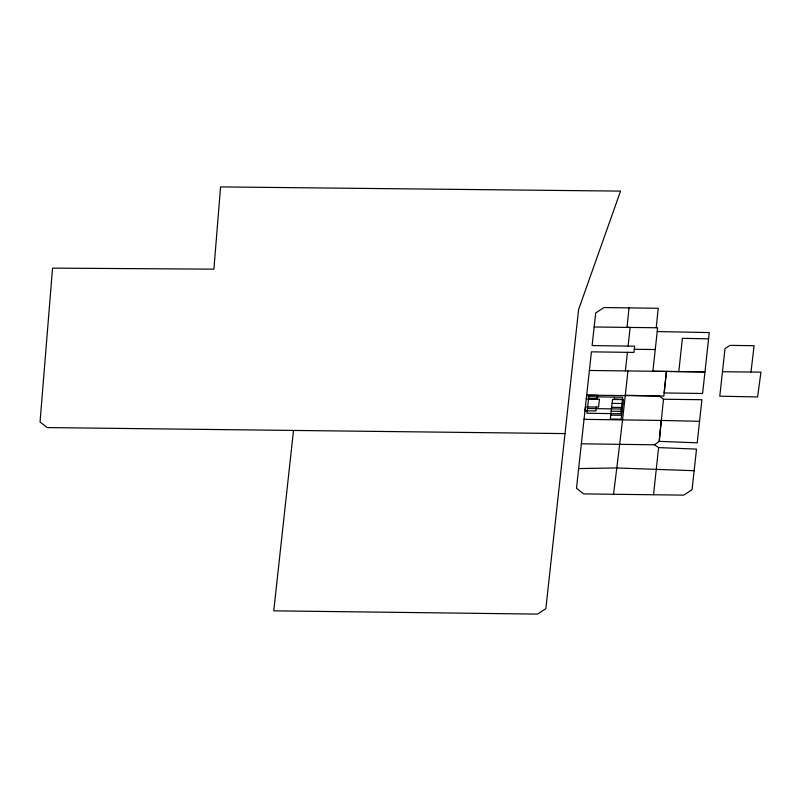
<?xml version="1.0" encoding="UTF-8"?>
<svg xmlns="http://www.w3.org/2000/svg" width="801" height="801" viewBox="0 0 801 801"><rect width="100%" height="100%" fill="white"/><g stroke="black" fill="none" stroke-linecap="round" stroke-linejoin="round"><path stroke-width="1.2" d="M586.692 395.143L659.463 396.004L663.478 399.228L659.233 441.331L654.527 444.795L581.356 443.804L576.5 488.25L583.609 493.897L683.764 495.128L692.064 489.691L696.52 449.101L658.592 447.599L654.527 444.795M699.553 421.286L661.215 420.455L659.223 441.351L697.21 442.833L701.916 399.719L663.478 399.228M656.219 327.759L658.212 308.285L629.015 307.884L627.023 327.399L657.641 327.769L652.865 371.264L704.97 371.914L709.265 332.575L657.221 331.564M627.914 370.943C623.629 412.125 618.672 453.196 613.526 494.267M653.526 494.768L658.592 447.599M293.486 430.628L273.762 610.833L537.541 614.097L545.851 608.66L578.612 309.486L620.545 191.109L220.575 186.903L213.897 269.156L52.546 268.125L40.05 421.987L47.249 427.574L565.025 433.591M581.356 443.804L591.428 351.849L633.941 352.42L634.652 346.162L592.119 345.581L595.684 312.991L604.014 307.544L629.015 307.884M678.807 371.574L682.412 338.332L708.575 338.843M625.371 370.903L627.423 352.32M628.104 346.062L630.157 327.439L594.152 326.988M597.055 396.845L596.825 398.838L588.595 398.718M596.385 407.058L595.924 410.973L585.03 410.803L585.481 406.888L598.547 407.088L599.448 399.258L586.382 399.058L586.833 395.143L597.736 395.314L597.286 399.228M614.497 397.116L614.267 399.108L622.497 399.238M750.988 372.024L754.101 345.692L729.991 345.381L724.995 348.625L719.789 396.175L757.606 396.956L760.95 372.125L722.472 371.744M578.652 468.575L616.42 467.954L694.147 470.708M634.282 349.296L655.248 349.516M589.386 370.462L704.97 371.914L702.597 393.471L664.149 392.961L666.442 371.424L663.829 396.105L625.12 395.263M661.215 420.455L584.039 419.344M612.084 403.374L622.978 403.544M611.624 407.298L622.527 407.459M587.463 408.5L621.366 409.021M611.173 411.213L622.077 411.374M610.722 415.128L621.626 415.298M588.825 396.715L586.913 413.236L620.815 413.767L622.727 397.246L588.825 396.715M612.535 399.459L610.272 419.043L621.165 419.213L623.428 399.629L612.535 399.459"/></g></svg>
